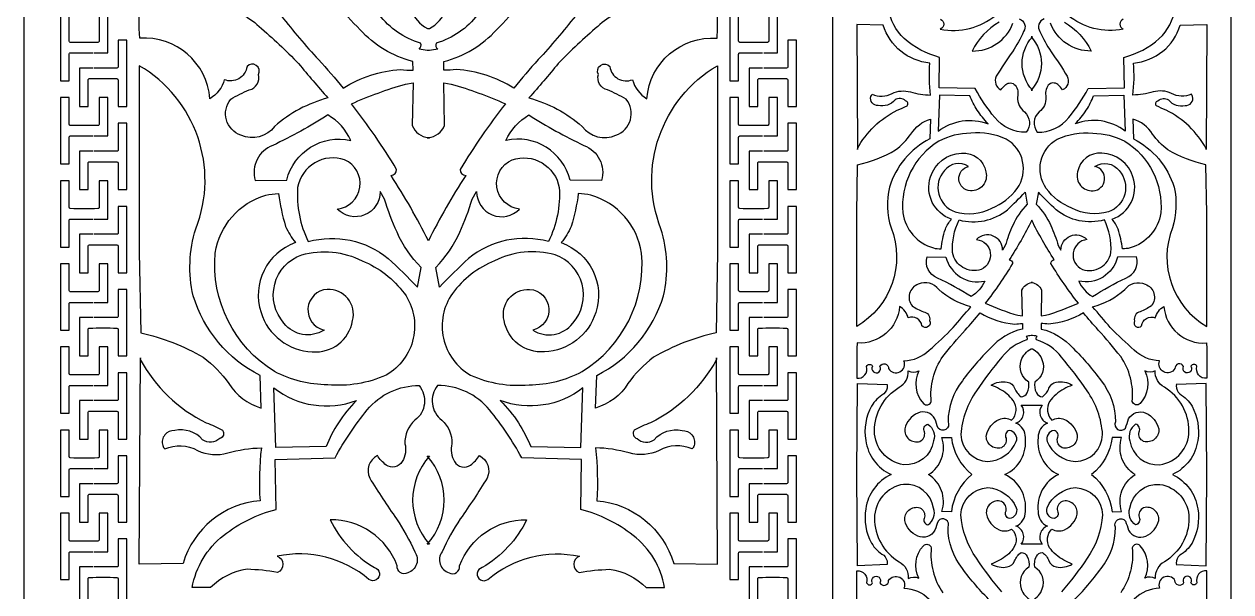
# Model space of a CAD drawing. Header units: millimetres. Extents: x -5533 to 2523, y -1540 to 455.
# Drawn here: x 1523 to 2523, y -959 to -490 of the extents above; entities that cross this region are included whole.
import ezdxf

# ---------------------------------------------------------------- set-up
doc = ezdxf.new("R2010")
doc.units = ezdxf.units.MM
doc.layers.add('Default', color=70, linetype='Continuous')

msp = doc.modelspace()

# ---------------------------------------------------------------- linework, layer by layer
at = {"layer": 'Default'}
msp.add_line((2193, 454), (2193, -1540), dxfattribs=at)
for points in [[(1523, -1540), (1523, 454)], [(2523, 454), (2523, -1540)]]:
    msp.add_lwpolyline(points, dxfattribs=at)
for points in [[(1736.2, -482.8, 0.019638), (1767, -518.9, -0.014049), (1787.3, -542.4, -0.118811), (1834.9, -527, 0.036673), (1845.3, -527.6), (1845.1, -520.3, -0.151886), (1801.5, -494.1, -0.038033), (1762.9, -449.5, -0.166367)], [(1979.8, -482.8, -0.019638), (1949, -518.9, 0.014049), (1928.7, -542.4, 0.118811), (1881.1, -527, -0.036673), (1870.7, -527.6), (1870.9, -520.3, 0.151886), (1914.5, -494.1, 0.038033), (1953.1, -449.5, 0.166367)], [(1843.6, -477.3, 0.197653), (1857.2, -493.1), (1858.8, -493.1, 0.198178), (1872.4, -477.3, 0.355339)], [(2347.7, -485.2, -0.505655), (2351.2, -495.7, -0.040949), (2342, -512.3, 0.018803), (2328.6, -532.7, 0.411997), (2332.4, -543.9, -0.059734), (2336.4, -539.5, -0.402189), (2344.3, -540.1, -0.22738), (2346.2, -549.9, 0.240238), (2351.9, -562.2, -0.402065), (2353.4, -579, -0.228879), (2327.3, -566.8, -0.047904), (2311.2, -542.9), (2281.2, -542.1), (2281.6, -517, -0.120232), (2252.3, -501.4, -0.173593), (2239.3, -476.3, -0.19732)], [(2368.3, -485.2, 0.505655), (2364.8, -495.7, 0.040949), (2374, -512.3, -0.018803), (2387.4, -532.7, -0.411997), (2383.6, -543.9, 0.059734), (2379.6, -539.5, 0.402189), (2371.7, -540.1, 0.22738), (2369.8, -549.9, -0.240238), (2364.1, -562.2, 0.402065), (2362.6, -579, 0.228879), (2388.7, -566.8, 0.047904), (2404.8, -542.9), (2434.8, -542.1), (2434.4, -517, 0.120232), (2463.7, -501.4, 0.173593), (2476.7, -476.3, 0.19732)], [(1581.1, -513.3), (1592.3, -513.3), (1592.3, -481.5), (1585.1, -481.5), (1585.1, -503.5, -0.434186), (1584.1, -504.6, -0.011884), (1561.2, -504.6, -0.409558), (1560.2, -503.5), (1560.2, -481.5), (1553, -481.5), (1553, -536.4), (1560.2, -536.4), (1560.2, -514.4, -0.432592), (1561.2, -513.3), (1580.1, -513.3)], [(1898.8, -481.5, -0.16205), (1864.5, -505.3, 0.38263), (1865.7, -510.2, -0.033869), (1859, -511.3), (1857, -511.3, -0.033865), (1850.3, -510.2, 0.383822), (1851.5, -505.3, -0.16211), (1817.2, -481.5, -0.031609)], [(2136, -513.3), (2147.2, -513.3), (2147.2, -481.5), (2140, -481.5), (2140, -503.5, -0.434186), (2139, -504.6, -0.011884), (2116.1, -504.6, -0.409558), (2115.1, -503.5), (2115.1, -481.5), (2107.9, -481.5), (2107.9, -536.4), (2115.1, -536.4), (2115.1, -514.4, -0.432593), (2116.1, -513.3), (2135, -513.3)], [(2282.3, -485.4, -0.676388), (2282.2, -493.6, 0.229263), (2328.2, -482)], [(2331, -487.8, 0.149144), (2308.7, -511.8, 0.315721), (2342.4, -488.8, -0.630024)], [(2385, -487.8, -0.149144), (2407.3, -511.8, -0.315721), (2373.6, -488.8, 0.630024)], [(2433.7, -485.4, 0.676388), (2433.8, -493.6, -0.229263), (2387.8, -482)], [(1580.1, -525.9), (1568.8, -525.9), (1568.8, -557.7), (1576, -557.7), (1576, -535.7, -0.434186), (1577, -534.6, -0.011884), (1599.9, -534.6, -0.409558), (1600.9, -535.7), (1600.9, -557.7), (1608.1, -557.7), (1608.1, -502.8), (1600.9, -502.8), (1600.9, -524.8, -0.432593), (1599.9, -525.9), (1581.1, -525.9)], [(2135, -525.9), (2123.7, -525.9), (2123.7, -557.7), (2130.9, -557.7), (2130.9, -535.7, -0.434186), (2131.9, -534.6, -0.011884), (2154.8, -534.6, -0.409558), (2155.8, -535.7), (2155.8, -557.7), (2163, -557.7), (2163, -502.8), (2155.8, -502.8), (2155.8, -524.8, -0.432592), (2154.8, -525.9), (2136, -525.9)], [(1581.1, -582.1), (1592.3, -582.1), (1592.3, -550.3), (1585.1, -550.3), (1585.1, -572.3, -0.434186), (1584.1, -573.4, -0.011884), (1561.2, -573.4, -0.409558), (1560.2, -572.3), (1560.2, -550.3), (1553, -550.3), (1553, -605.2), (1560.2, -605.2), (1560.2, -583.2, -0.432593), (1561.2, -582.1), (1580.1, -582.1)], [(2136, -582.1), (2147.2, -582.1), (2147.2, -550.3), (2140, -550.3), (2140, -572.3, -0.434186), (2139, -573.4, -0.011884), (2116.1, -573.4, -0.409558), (2115.1, -572.3), (2115.1, -550.3), (2107.9, -550.3), (2107.9, -605.2), (2115.1, -605.2), (2115.1, -583.2, -0.432593), (2116.1, -582.1), (2135, -582.1)], [(1580.1, -594.7), (1568.8, -594.7), (1568.8, -626.5), (1576, -626.5), (1576, -604.5, -0.434186), (1577, -603.5, -0.011884), (1599.9, -603.5, -0.409558), (1600.9, -604.5), (1600.9, -626.5), (1608.1, -626.5), (1608.1, -571.6), (1600.9, -571.6), (1600.9, -593.6, -0.432593), (1599.9, -594.7), (1581.1, -594.7)], [(2135, -594.7), (2123.7, -594.7), (2123.7, -626.5), (2130.9, -626.5), (2130.9, -604.5, -0.434186), (2131.9, -603.5, -0.011884), (2154.8, -603.5, -0.409558), (2155.8, -604.5), (2155.8, -626.5), (2163, -626.5), (2163, -571.6), (2155.8, -571.6), (2155.8, -593.6, -0.432592), (2154.8, -594.7), (2136, -594.7)], [(1581.1, -651), (1592.3, -651), (1592.3, -619.1), (1585.1, -619.1), (1585.1, -641.1, -0.434186), (1584.1, -642.2, -0.011884), (1561.2, -642.2, -0.409558), (1560.2, -641.1), (1560.2, -619.1), (1553, -619.1), (1553, -674), (1560.2, -674), (1560.2, -652, -0.432593), (1561.2, -651), (1580.1, -651)], [(2136, -651), (2147.2, -651), (2147.2, -619.1), (2140, -619.1), (2140, -641.1, -0.434186), (2139, -642.2, -0.011884), (2116.1, -642.2, -0.409558), (2115.1, -641.1), (2115.1, -619.1), (2107.9, -619.1), (2107.9, -674), (2115.1, -674), (2115.1, -652, -0.432592), (2116.1, -651), (2135, -651)], [(1580.1, -663.5), (1568.8, -663.5), (1568.8, -695.3), (1576, -695.3), (1576, -673.3, -0.434186), (1577, -672.3, -0.011884), (1599.9, -672.3, -0.409558), (1600.9, -673.3), (1600.9, -695.3), (1608.1, -695.3), (1608.1, -640.4), (1600.9, -640.4), (1600.9, -662.4, -0.432592), (1599.9, -663.5), (1581.1, -663.5)], [(2135, -663.5), (2123.7, -663.5), (2123.7, -695.3), (2130.9, -695.3), (2130.9, -673.3, -0.434186), (2131.9, -672.3, -0.011884), (2154.8, -672.3, -0.409558), (2155.8, -673.3), (2155.8, -695.3), (2163, -695.3), (2163, -640.4), (2155.8, -640.4), (2155.8, -662.4, -0.432592), (2154.8, -663.5), (2136, -663.5)], [(1581.1, -719.8), (1592.3, -719.8), (1592.3, -687.9), (1585.1, -687.9), (1585.1, -709.9, -0.434186), (1584.1, -711, -0.011884), (1561.2, -711, -0.409558), (1560.2, -709.9), (1560.2, -687.9), (1553, -687.9), (1553, -742.8), (1560.2, -742.8), (1560.2, -720.8, -0.432593), (1561.2, -719.8), (1580.1, -719.8)], [(2136, -719.8), (2147.2, -719.8), (2147.2, -687.9), (2140, -687.9), (2140, -709.9, -0.434186), (2139, -711, -0.011884), (2116.1, -711, -0.409558), (2115.1, -709.9), (2115.1, -687.9), (2107.9, -687.9), (2107.9, -742.8), (2115.1, -742.8), (2115.1, -720.8, -0.432593), (2116.1, -719.8), (2135, -719.8)], [(1580.1, -732.3), (1568.8, -732.3), (1568.8, -764.1), (1576, -764.1), (1576, -742.2, -0.434186), (1577, -741.1, -0.011884), (1599.9, -741.1, -0.409558), (1600.9, -742.2), (1600.9, -764.1), (1608.1, -764.1), (1608.1, -709.2), (1600.9, -709.2), (1600.9, -731.2, -0.432592), (1599.9, -732.3), (1581.1, -732.3)], [(2135, -732.3), (2123.7, -732.3), (2123.7, -764.1), (2130.9, -764.1), (2130.9, -742.2, -0.434186), (2131.9, -741.1, -0.011884), (2154.8, -741.1, -0.409558), (2155.8, -742.2), (2155.8, -764.1), (2163, -764.1), (2163, -709.2), (2155.8, -709.2), (2155.8, -731.2, -0.432593), (2154.8, -732.3), (2136, -732.3)], [(1581.1, -788.6), (1592.3, -788.6), (1592.3, -756.7), (1585.1, -756.7), (1585.1, -778.7, -0.434186), (1584.1, -779.8, -0.011884), (1561.2, -779.8, -0.409558), (1560.2, -778.7), (1560.2, -756.7), (1553, -756.7), (1553, -811.6), (1560.2, -811.6), (1560.2, -789.7, -0.432592), (1561.2, -788.6), (1580.1, -788.6)], [(2136, -788.6), (2147.2, -788.6), (2147.2, -756.7), (2140, -756.7), (2140, -778.7, -0.434186), (2139, -779.8, -0.011884), (2116.1, -779.8, -0.409558), (2115.1, -778.7), (2115.1, -756.7), (2107.9, -756.7), (2107.9, -811.6), (2115.1, -811.6), (2115.1, -789.7, -0.432593), (2116.1, -788.6), (2135, -788.6)], [(1580.1, -801.1), (1568.8, -801.1), (1568.8, -833), (1576, -833), (1576, -811, -0.434186), (1577, -809.9, -0.011884), (1599.9, -809.9, -0.409558), (1600.9, -811), (1600.9, -833), (1608.1, -833), (1608.1, -778.1), (1600.9, -778.1), (1600.9, -800, -0.432592), (1599.9, -801.1), (1581.1, -801.1)], [(2135, -801.1), (2123.7, -801.1), (2123.7, -833), (2130.9, -833), (2130.9, -811, -0.434186), (2131.9, -809.9, -0.011884), (2154.8, -809.9, -0.409558), (2155.8, -811), (2155.8, -833), (2163, -833), (2163, -778.1), (2155.8, -778.1), (2155.8, -800, -0.432592), (2154.8, -801.1), (2136, -801.1)], [(1581.1, -857.4), (1592.3, -857.4), (1592.3, -825.6), (1585.1, -825.6), (1585.1, -847.5, -0.434186), (1584.1, -848.6, -0.011884), (1561.2, -848.6, -0.409558), (1560.2, -847.5), (1560.2, -825.6), (1553, -825.6), (1553, -880.4), (1560.2, -880.4), (1560.2, -858.5, -0.432593), (1561.2, -857.4), (1580.1, -857.4)], [(2136, -857.4), (2147.2, -857.4), (2147.2, -825.6), (2140, -825.6), (2140, -847.5, -0.434186), (2139, -848.6, -0.011884), (2116.1, -848.6, -0.409558), (2115.1, -847.5), (2115.1, -825.6), (2107.9, -825.6), (2107.9, -880.4), (2115.1, -880.4), (2115.1, -858.5, -0.432593), (2116.1, -857.4), (2135, -857.4)], [(1580.1, -869.9), (1568.8, -869.9), (1568.8, -901.8), (1576, -901.8), (1576, -879.8, -0.434186), (1577, -878.7, -0.011884), (1599.9, -878.7, -0.409558), (1600.9, -879.8), (1600.9, -901.8), (1608.1, -901.8), (1608.1, -846.9), (1600.9, -846.9), (1600.9, -868.9, -0.432593), (1599.9, -869.9), (1581.1, -869.9)], [(2135, -869.9), (2123.7, -869.9), (2123.7, -901.8), (2130.9, -901.8), (2130.9, -879.8, -0.434186), (2131.9, -878.7, -0.011884), (2154.8, -878.7, -0.409558), (2155.8, -879.8), (2155.8, -901.8), (2163, -901.8), (2163, -846.9), (2155.8, -846.9), (2155.8, -868.9, -0.432592), (2154.8, -869.9), (2136, -869.9)], [(2323.8, -967.1, -0.038033), (2300.5, -940.1, -0.166367), (2288.6, -906, 0.905567), (2280.4, -900.9, 0.021564), (2277.8, -908.4, -0.389391), (2263.5, -913.3, -0.237479), (2252.8, -900.4, -0.54185), (2265.3, -889.9, -0.352597), (2269.1, -897.7, 0.50021), (2271.9, -904), (2271.9, -904, 0.340859), (2276.7, -890.3, 0.393447), (2251.8, -870.5, 0.372207), (2227.7, -898.5, 0.262761), (2248.1, -934.6, -0.301147), (2255.6, -948.3, -0.247603), (2264.4, -948.2, -0.311199), (2268.2, -921.3, -0.591028), (2274.7, -923, 0.176114), (2284.3, -960.2, 0.019638)], [(2333.3, -959.5, -0.031609), (2312.2, -931.7, -0.138891), (2299.3, -895.6, -0.394268), (2321.7, -873.2, -0.281202), (2345.2, -889.8, -0.471326), (2339.5, -898.8, -0.501347), (2336.7, -892.5, 0.35182), (2332.8, -884.6, 0.545646), (2320.4, -895.2, 0.237515), (2331, -908.1, 0.242467), (2341.3, -907.5, -0.378039), (2342.6, -923.7, -0.118842), (2331.3, -933.2, -0.057651), (2324.5, -936.4, 0.19229), (2337.7, -938.8, 0.274466), (2343.8, -933.9, -0.152592), (2349.1, -926.9, -0.30154), (2354.2, -930.1, -0.162669), (2355.5, -939, 0.356842), (2349.3, -956.9, 0.197653), (2357.5, -966.5)], [(2358.5, -966.5, 0.198178), (2366.7, -956.9, 0.355339), (2360.5, -939, -0.162563), (2361.8, -930.1, -0.300639), (2366.9, -926.9, -0.15292), (2372.2, -933.9, 0.273514), (2378.3, -938.8, 0.192717), (2391.5, -936.4, -0.057637), (2384.7, -933.2, -0.126091), (2372.8, -922.9, -0.344873), (2374.7, -907.5, 0.242358), (2385, -908.1, 0.237458), (2395.6, -895.2, 0.541858), (2383.2, -884.6, 0.352614), (2379.3, -892.5, -0.500081), (2376.5, -898.8, -0.472385), (2370.8, -889.8, -0.280923), (2394.3, -873.2, -0.396058), (2416.7, -895.6, -0.13875), (2403.8, -931.7, -0.031602), (2382.7, -959.5, -0.16205)], [(2392.2, -967.1, 0.038033), (2415.5, -940.1, 0.166367), (2427.4, -906, -0.905567), (2435.6, -900.9, -0.021564), (2438.2, -908.4, 0.389391), (2452.5, -913.3, 0.237479), (2463.2, -900.4, 0.54185), (2450.7, -889.9, 0.352597), (2446.9, -897.7, -0.50021), (2444.1, -904), (2444.1, -904, -0.340859), (2439.3, -890.3, -0.393447), (2464.2, -870.5, -0.372207), (2488.3, -898.5, -0.262761), (2467.9, -934.6, 0.301147), (2460.4, -948.3, 0.247603), (2451.6, -948.2, 0.311199), (2447.8, -921.3, 0.591028), (2441.3, -923, -0.176114), (2431.7, -960.2, -0.019638)], [(1581.1, -926.2), (1592.3, -926.2), (1592.3, -894.4), (1585.1, -894.4), (1585.1, -916.3, -0.434186), (1584.1, -917.4, -0.011884), (1561.2, -917.4, -0.409558), (1560.2, -916.4), (1560.2, -894.4), (1553, -894.4), (1553, -949.3), (1560.2, -949.3), (1560.2, -927.3, -0.432593), (1561.2, -926.2), (1580.1, -926.2)], [(2136, -926.2), (2147.2, -926.2), (2147.2, -894.4), (2140, -894.4), (2140, -916.3, -0.434186), (2139, -917.4, -0.011884), (2116.1, -917.4, -0.409558), (2115.1, -916.4), (2115.1, -894.4), (2107.9, -894.4), (2107.9, -949.3), (2115.1, -949.3), (2115.1, -927.3, -0.432593), (2116.1, -926.2), (2135, -926.2)], [(1580.1, -938.7), (1568.8, -938.7), (1568.8, -970.6), (1576, -970.6), (1576, -948.6, -0.434186), (1577, -947.5, -0.011884), (1599.9, -947.5, -0.409558), (1600.9, -948.6), (1600.9, -970.6), (1608.1, -970.6), (1608.1, -915.7), (1600.9, -915.7), (1600.9, -937.7, -0.432592), (1599.9, -938.7), (1581.1, -938.7)], [(2135, -938.7), (2123.7, -938.7), (2123.7, -970.6), (2130.9, -970.6), (2130.9, -948.6, -0.434186), (2131.9, -947.5, -0.011884), (2154.8, -947.5, -0.409558), (2155.8, -948.6), (2155.8, -970.6), (2163, -970.6), (2163, -915.7), (2155.8, -915.7), (2155.8, -937.7, -0.432592), (2154.8, -938.7), (2136, -938.7)]]:
    msp.add_lwpolyline(points, format="xyb", dxfattribs=at)
for points in [[(1618.4, -452.8, -0.538616), (1631.9, -469.1, 0.650037), (1640, -469.2, -1.801988), (1650.1, -469.1, 0.841184), (1661.9, -466.1, -0.918274), (1683, -476.7, -0.187155), (1717.7, -491.4, -0.021155), (1750.4, -522.1, 0.007786), (1774.7, -550.6, 0.117954), (1730.6, -574.2, -0.350847), (1702.6, -581.4, -0.524978), (1694.2, -551.7, -0.042459), (1709.6, -543.9, 0.432303), (1717.1, -531.2, 0.918961), (1707.7, -524.7, -0.484728), (1688.9, -535.5, -0.193215), (1677, -551.2, 0.412203), (1618.8, -501.2), (1618.4, -493.5)], [(2097.6, -452.8, 0.538616), (2084.1, -469.1, -0.650037), (2076, -469.2, 1.801988), (2065.9, -469.1, -0.841184), (2054.1, -466.1, 0.918274), (2033, -476.7, 0.187155), (1998.3, -491.4, 0.021155), (1965.6, -522.1, -0.007786), (1941.3, -550.6, -0.117954), (1985.4, -574.2, 0.350847), (2013.4, -581.4, 0.524978), (2021.8, -551.7, 0.042459), (2006.4, -543.9, -0.432303), (1998.9, -531.2, -0.918961), (2008.3, -524.7, 0.484728), (2027.1, -535.5, 0.193215), (2039, -551.2, -0.412203), (2097.2, -501.2), (2097.6, -493.5)], [(2213.5, -592.6, -0.155203), (2246.6, -560.7, 0.050392), (2254.7, -557, 0.554888), (2253.4, -552.9, 0.363139), (2244.7, -552.3, -0.272745), (2230.8, -556.9, -0.518007), (2224.7, -549.4, -0.108329), (2225.7, -547.6, 0.241422), (2242.2, -546.8, -0.172389), (2257.4, -545.6, 0.067752), (2274.2, -548.2, -0.048001), (2273.6, -521.7, -0.30904), (2235, -490.3), (2213, -489.9), (2213.6, -593.2)], [(2502.5, -592.6, 0.155203), (2469.4, -560.7, -0.050392), (2461.3, -557, -0.554888), (2462.6, -552.9, -0.363139), (2471.3, -552.3, 0.272745), (2485.2, -556.9, 0.518007), (2491.3, -549.4, 0.108329), (2490.3, -547.6, -0.241422), (2473.8, -546.8, 0.172389), (2458.6, -545.6, -0.067752), (2441.8, -548.2, 0.048001), (2442.4, -521.7, 0.30904), (2481, -490.3), (2503, -489.9), (2502.4, -593.2)], [(2358.5, -544.1, -0.382906), (2358.5, -500), (2357.5, -500, -0.382906), (2357.5, -544.1)], [(1618.4, -678.3), (1619.6, -745, -0.078004), (1671.4, -765.3, -0.079133), (1692.6, -786.9, 0.182836), (1719.4, -807.3), (1718.5, -780.4, -0.202742), (1663.1, -714.4, -0.134136), (1665.3, -658.9, 0.369985), (1618.4, -523.9)], [(2097.6, -678.3), (2096.4, -745, 0.078004), (2044.6, -765.3, 0.079133), (2023.4, -786.9, -0.182836), (1996.6, -807.3), (1997.5, -780.4, 0.202742), (2052.9, -714.4, 0.134136), (2050.7, -658.9, -0.369985), (2097.6, -523.9)], [(1858, -583.6, 0.275108), (1871.4, -573.4), (1870.7, -538.2), (1877, -539.1, -0.03528), (1921.8, -555.5, 0.030693), (1884.3, -609.8, 0.41193), (1888.9, -614.8, 0.0287), (1858, -668.8, 0.028684), (1827.1, -614.8, 0.411715), (1831.7, -609.8, 0.030676), (1794.2, -555.5, -0.035243), (1839, -539.1), (1845.3, -538.2), (1844.6, -573.4, 0.275219)], [(2312.8, -560.7, -0.048865), (2306.7, -548.8), (2281.6, -548.4), (2280.5, -578.2, -0.262181), (2321.9, -572, -0.052773)], [(2403.2, -560.7, 0.048865), (2409.3, -548.8), (2434.4, -548.4), (2435.5, -578.2, 0.262181), (2394.1, -572, 0.052773)], [(1714.5, -618.9), (1740.6, -618.7, -0.409785), (1793.7, -585.8, 0.153817), (1774.8, -564.7, -0.030062), (1729.1, -589.9, 0.393153)], [(2001.5, -618.9), (1975.4, -618.7, 0.409785), (1922.3, -585.8, -0.153817), (1941.2, -564.7, 0.030062), (1986.9, -589.9, -0.393153)], [(2213, -646.2), (2213.7, -605.9, 0.078004), (2245.1, -593.6, 0.079133), (2257.9, -580.5, -0.182836), (2274.1, -568.1), (2273.6, -584.5, 0.202742), (2240.1, -624.4, 0.134136), (2241.4, -658, -0.369985), (2213, -739.7)], [(2503, -646.2), (2502.3, -605.9, -0.078004), (2470.9, -593.6, -0.079133), (2458.1, -580.5, 0.182836), (2441.9, -568.1), (2442.4, -584.5, -0.202742), (2475.9, -624.4, -0.134136), (2474.6, -658, 0.369985), (2503, -739.7)], [(2282.8, -675.6, -0.043399), (2286.4, -659.2, -0.065933), (2291.4, -651, -0.408861), (2274.1, -616, -0.31888), (2299.8, -596.3, -0.389765), (2320, -611.9, -0.508476), (2307.2, -627.5, -0.869015), (2305.6, -607.3, 0.393064), (2285.6, -610.7, 0.531521), (2294.4, -644.9, 0.186518), (2324.8, -641.9, 0.137745), (2346, -625.5, 0.441542), (2336.9, -584.7, 0.131585), (2307.5, -579.8, 0.120812), (2280.9, -586.4, 0.283749), (2251.1, -645.8, 0.291717), (2276.5, -674.8, 0.041116)], [(2433.2, -675.6, 0.043399), (2429.6, -659.2, 0.065933), (2424.6, -651, 0.408861), (2441.9, -616, 0.31888), (2416.2, -596.3, 0.389765), (2396, -611.9, 0.508476), (2408.8, -627.5, 0.869015), (2410.4, -607.3, -0.393064), (2430.4, -610.7, -0.531521), (2421.6, -644.9, -0.186518), (2391.2, -641.9, -0.137745), (2370, -625.5, -0.441542), (2379.1, -584.7, -0.131585), (2408.5, -579.8, -0.120812), (2435.1, -586.4, -0.283749), (2464.9, -645.8, -0.291717), (2439.5, -674.8, -0.041116)], [(1858, -583.7), (1857.1, -583.7, 0.012987)], [(1858, -583.6, 0.012988), (1858.9, -583.7)], [(1818, -628.1, -0.679665), (1782.5, -642.6, 0.768937), (1788.6, -601.8, 0.460169), (1749.6, -624.8, 0.131859), (1758.5, -669.5, -0.242782), (1824.7, -683.5, -0.019558), (1848.9, -707.3), (1851.9, -690.9, -0.090995), (1832, -661.8, -0.031513), (1821.7, -634.3)], [(1898, -628.1, 0.679665), (1933.5, -642.6, -0.768937), (1927.4, -601.8, -0.460169), (1966.4, -624.8, -0.131859), (1957.5, -669.5, 0.242782), (1891.3, -683.5, 0.019558), (1867.1, -707.3), (1864.1, -690.9, 0.090995), (1884, -661.8, 0.031513), (1894.3, -634.3)], [(1733.8, -629.7, 0.043399), (1739.7, -656.9, 0.065933), (1747.9, -670.4, 0.408861), (1719.3, -728.2, 0.31888), (1761.8, -760.7, 0.389765), (1795.2, -734.9, 0.508476), (1774.1, -709.1, 0.869015), (1771.5, -742.7, -0.393064), (1738.3, -737, -0.531521), (1753, -680.5, -0.186518), (1803.1, -685.4, -0.137745), (1838.1, -712.5, -0.441542), (1823.1, -780, -0.131585), (1774.6, -788, -0.120812), (1730.5, -777.1, -0.283749), (1681.3, -679, -0.291717), (1723.3, -631.1, -0.041116)], [(1982.2, -629.7, -0.043399), (1976.3, -656.9, -0.065933), (1968.1, -670.4, -0.408861), (1996.7, -728.2, -0.31888), (1954.2, -760.7, -0.389765), (1920.8, -734.9, -0.508476), (1941.9, -709.1, -0.869015), (1944.5, -742.7, 0.393064), (1977.7, -737, 0.531521), (1963, -680.5, 0.186518), (1912.9, -685.4, 0.137745), (1877.9, -712.5, 0.441542), (1892.9, -780, 0.131585), (1941.4, -788, 0.120812), (1985.5, -777.1, 0.283749), (2034.7, -679, 0.291717), (1992.7, -631.1, 0.041116)], [(2333.8, -676.6, 0.679665), (2312.3, -667.8, -0.768937), (2316, -692.5, -0.460169), (2292.4, -678.6, -0.131859), (2297.8, -651.6, 0.242782), (2337.8, -643.1, 0.019558), (2352.5, -628.7), (2354.3, -638.6, 0.090995), (2342.2, -656.2, 0.031513), (2336, -672.8)], [(2382.2, -676.6, -0.679665), (2403.7, -667.8, 0.768937), (2400, -692.5, 0.460169), (2423.6, -678.6, 0.131859), (2418.2, -651.6, -0.242782), (2378.2, -643.1, -0.019558), (2363.5, -628.7), (2361.7, -638.6, -0.090995), (2373.8, -656.2, -0.031513), (2380, -672.8)], [(2358, -703.5, -0.275108), (2366.1, -709.7), (2365.7, -731), (2369.5, -730.5, 0.03528), (2396.6, -720.5, -0.030693), (2373.9, -687.7, -0.41193), (2376.7, -684.6, -0.0287), (2358, -651.9, -0.028684), (2339.3, -684.6, -0.411715), (2342.1, -687.7, -0.030676), (2319.4, -720.5, 0.035243), (2346.5, -730.5), (2350.3, -731), (2349.9, -709.7, -0.275219)], [(2271.2, -682.1), (2286.9, -682.3, 0.409785), (2319.1, -702.2, -0.153817), (2307.7, -715, 0.030062), (2280, -699.7, -0.393153)], [(2444.8, -682.1), (2429.1, -682.3, -0.409785), (2396.9, -702.2, 0.153817), (2408.3, -715, -0.030062), (2436, -699.7, 0.393153)], [(2213, -782.7, 0.538616), (2221.1, -772.8, -0.650037), (2226.1, -772.7, 1.801988), (2232.2, -772.8, -0.841184), (2239.3, -774.7, 0.918274), (2252.1, -768.2, 0.187155), (2273.1, -759.3, 0.021155), (2292.9, -740.7, -0.007786), (2307.6, -723.5, -0.117954), (2280.9, -709.2, 0.350847), (2264, -704.8, 0.524978), (2258.9, -722.8, 0.042459), (2268.2, -727.6, -0.431973), (2273.3, -734.8, -0.919101), (2267, -739.2, 0.484728), (2255.7, -732.7, 0.193215), (2248.5, -723.2, -0.412203), (2213.2, -753.4), (2213, -758.1)], [(2358, -703.5), (2357.5, -703.5, -0.012987)], [(2358, -703.5, -0.012988), (2358.5, -703.5)], [(2503, -782.7, -0.538616), (2494.9, -772.8, 0.650037), (2489.9, -772.7, -1.801988), (2483.8, -772.8, 0.841184), (2476.7, -774.7, -0.918274), (2463.9, -768.2, -0.187155), (2442.9, -759.3, -0.021155), (2423.1, -740.7, 0.007786), (2408.4, -723.5, 0.117954), (2435.1, -709.2, -0.350847), (2452, -704.8, -0.524978), (2457.1, -722.8, -0.042459), (2447.8, -727.6, 0.432303), (2443.2, -735.2, 0.918961), (2449, -739.2, -0.484728), (2460.3, -732.7, -0.193215), (2467.5, -723.2, 0.412203), (2502.8, -753.4), (2503, -758.1)], [(2271.9, -820.7, -0.340859), (2276.7, -834.5, -0.393447), (2251.8, -854.2, -0.372207), (2227.7, -826.3, -0.262761), (2248.1, -790.1, 0.301147), (2255.6, -776.4, 0.247603), (2264.4, -776.6, 0.311199), (2268.2, -803.5, 0.591028), (2274.7, -801.8, -0.176114), (2284.3, -764.6, -0.019638), (2302.9, -742.7, 0.014049), (2315.2, -728.5, 0.118811), (2344, -737.8, -0.036673), (2350.3, -737.4), (2350.2, -741.9, 0.151886), (2323.8, -757.7, 0.038033), (2300.5, -784.7, 0.166367), (2288.6, -818.7, -0.905567), (2280.4, -823.9, -0.021564), (2277.8, -816.3, 0.389391), (2263.5, -811.5, 0.237479), (2252.8, -824.4, 0.54185), (2265.3, -834.9, 0.352597), (2269.1, -827.1, -0.50021), (2271.9, -820.7)], [(2444.1, -820.7, 0.340859), (2439.3, -834.5, 0.393447), (2464.2, -854.2, 0.372207), (2488.3, -826.3, 0.262761), (2467.9, -790.1, -0.301147), (2460.4, -776.4, -0.247603), (2451.6, -776.6, -0.311199), (2447.8, -803.5, -0.591028), (2441.3, -801.8, 0.176114), (2431.7, -764.6, 0.019638), (2413.1, -742.7, -0.014049), (2400.8, -728.5, -0.118811), (2372, -737.8, 0.036673), (2365.7, -737.4), (2365.8, -741.9, -0.151886), (2392.2, -757.7, -0.038033), (2415.5, -784.7, -0.166367), (2427.4, -818.7, 0.905567), (2435.6, -823.9, 0.021564), (2438.2, -816.3, -0.389391), (2452.5, -811.5, -0.237479), (2463.2, -824.4, -0.54185), (2450.7, -834.9, -0.352597), (2446.9, -827.1, 0.50021), (2444.1, -820.7)], [(2357.4, -747.3, 0.033865), (2353.4, -748, -0.383822), (2354, -750.9, 0.16211), (2333.3, -765.3, 0.031609), (2312.2, -793, 0.138891), (2299.3, -829.2, 0.394268), (2321.7, -851.6, 0.281202), (2345.2, -835, 0.471326), (2339.5, -825.9, 0.501347), (2336.7, -832.3, -0.35182), (2332.8, -840.1, -0.545646), (2320.4, -829.6, -0.237515), (2331, -816.7, -0.242467), (2341.3, -817.3, 0.378039), (2342.6, -801.1, 0.118842), (2331.3, -791.6, 0.057651), (2324.5, -788.4, -0.19229), (2337.7, -785.9, -0.274466), (2343.8, -790.9, 0.152592), (2349.1, -797.9, 0.30154), (2354.2, -794.6, 0.162669), (2355.5, -785.8, -0.356842), (2349.3, -767.9, -0.197653), (2357.5, -758.3), (2358.5, -758.3, -0.198178), (2366.7, -767.9, -0.355339), (2360.5, -785.8, 0.162563), (2361.8, -794.6, 0.300639), (2366.9, -797.9, 0.15292), (2372.2, -790.9, -0.273514), (2378.3, -785.9, -0.192717), (2391.5, -788.4, 0.057637), (2384.7, -791.6, 0.126091), (2372.8, -801.9, 0.344873), (2374.7, -817.3, -0.242358), (2385, -816.7, -0.237458), (2395.6, -829.6, -0.541858), (2383.2, -840.1, -0.352614), (2379.3, -832.3, 0.500081), (2376.5, -825.9, 0.472385), (2370.8, -835, 0.280923), (2394.3, -851.6, 0.396058), (2416.7, -829.2, 0.13875), (2403.8, -793, 0.031602), (2382.7, -765.3, 0.16205), (2362, -750.9, -0.38263), (2362.6, -748, 0.085219)], [(1619.2, -767, 0.155203), (1673.9, -819.6, -0.050392), (1687.4, -825.7, -0.554888), (1685.1, -832.5, -0.363139), (1670.9, -833.5, 0.272745), (1647.8, -825.9, 0.518007), (1637.8, -838.3, 0.108329), (1639.5, -841.2, -0.241422), (1666.7, -842.5, 0.172389), (1691.7, -844.5, -0.067752), (1719.6, -840.3, 0.048001), (1718.5, -884, 0.30904), (1654.7, -935.9), (1618.4, -936.5), (1619.3, -765.8)], [(2096.8, -767, -0.155203), (2042.1, -819.6, 0.050392), (2028.6, -825.7, 0.554888), (2030.9, -832.5, 0.363139), (2045.1, -833.5, -0.272745), (2068.2, -825.9, -0.518007), (2078.2, -838.3, -0.108329), (2076.5, -841.2, 0.241422), (2049.3, -842.5, -0.172389), (2024.3, -844.5, 0.067752), (1996.4, -840.3, -0.048001), (1997.5, -884, -0.30904), (2061.3, -935.9), (2097.6, -936.5), (2096.7, -765.8)], [(1808.7, -949.1, 0.229099), (1732.8, -929.9, -0.677232), (1733, -943.4, 0.03748), (1707.8, -940.8, 0.162986), (1677.5, -955.9), (1662.3, -955.9, -0.188128), (1688.3, -912.8, -0.105747), (1731.8, -891.2), (1731.1, -849.8), (1780.7, -848.4, -0.04788), (1807.3, -808.9, -0.228725), (1850.4, -788.7, -0.421977), (1846.9, -817.4, 0.226868), (1838.5, -836.8, -0.203461), (1836.4, -851.6, -0.428628), (1823, -854.5, -0.073015), (1815.7, -846.7, 0.412372), (1809.4, -865.3, 0.018791), (1831.6, -899, -0.041008), (1846.7, -926.3, -0.509547), (1840.9, -943.7, -0.629787), (1832.2, -937.8, 0.315301), (1776.6, -899.7, 0.148852), (1813.4, -939.4, -1.218717), (1808.7, -949.1)], [(1907.3, -949.1, -0.229099), (1983.2, -929.9, 0.677232), (1983, -943.4, -0.03748), (2008.2, -940.8, -0.162986), (2038.5, -955.9), (2053.7, -955.9, 0.188128), (2027.7, -912.8, 0.105747), (1984.2, -891.2), (1984.9, -849.8), (1935.3, -848.4, 0.04788), (1908.7, -808.9, 0.228725), (1865.6, -788.7, 0.421977), (1869.1, -817.4, -0.226868), (1877.5, -836.8, 0.203461), (1879.6, -851.6, 0.428628), (1893, -854.5, 0.073015), (1900.3, -846.7, -0.412372), (1906.6, -865.3, -0.018791), (1884.4, -899, 0.041008), (1869.3, -926.3, 0.509547), (1875.1, -943.7, 0.629787), (1883.8, -937.8, -0.315301), (1939.4, -899.7, -0.148852), (1902.6, -939.4, 1.218717), (1907.3, -949.1)], [(2241.4, -862.4, 0.252503), (2220.4, -890.7, 0.166591), (2225.2, -919.1, 0.127719), (2235.4, -929.2, -0.196625), (2238.3, -935.7, 0.340665), (2238.3, -936.9), (2213.6, -937.9), (2213, -862.4), (2213.6, -786.9), (2238.3, -787.9, 0.340946), (2238.3, -789, -0.195975), (2235.4, -795.6, 0.128025), (2225.2, -805.7, 0.166739), (2220.4, -834.1, 0.252097)], [(2474.6, -862.4, -0.252503), (2495.6, -890.7, -0.166591), (2490.8, -919.1, -0.127719), (2480.6, -929.2, 0.196625), (2477.7, -935.7, -0.340665), (2477.7, -936.9), (2502.4, -937.9), (2503, -862.4), (2502.4, -786.9), (2477.7, -787.9, -0.340946), (2477.7, -789, 0.195975), (2480.6, -795.6, -0.128025), (2490.8, -805.7, -0.166739), (2495.6, -834.1, -0.252097)], [(1783.4, -819.6, 0.048865), (1773.2, -839.2), (1731.7, -840), (1730, -790.6, 0.262181), (1798.4, -801, 0.052773)], [(1932.6, -819.6, -0.048865), (1942.8, -839.2), (1984.3, -840), (1986, -790.6, -0.262181), (1917.6, -801, -0.052773)], [(2335.8, -862.4, 0.325979), (2352.7, -831.8, 0.3127), (2344.9, -819.8, 0.515563), (2349.3, -804.8), (2366.7, -804.8, 0.515032), (2371.1, -819.8, 0.313917), (2363.3, -831.8, 0.325325), (2380.2, -862.4, 0.325979), (2363.3, -893, 0.3127), (2371.1, -905, 0.515563), (2366.7, -920), (2349.3, -920, 0.515032), (2344.9, -905, 0.313917), (2352.7, -893, 0.325325)], [(2272.4, -862.4, 0.349146), (2283.5, -831.8), (2291.4, -831.7, 0.195835), (2308.4, -862.4, 0.196146), (2291.4, -893.1), (2283.5, -893, 0.348302)], [(2443.6, -862.4, -0.349146), (2432.5, -831.8), (2424.6, -831.7, -0.195835), (2407.6, -862.4, -0.196146), (2424.6, -893.1), (2432.5, -893, -0.348302)], [(1858.9, -847.1, 0.382906), (1858.9, -920), (1857.1, -920, 0.382906), (1857.1, -847.1)], [(2213, -942.1, -0.538616), (2221.1, -952, 0.650037), (2226.1, -952, -1.801988), (2232.2, -951.9, 0.841184), (2239.3, -950.1, -0.918274), (2252.1, -956.5, -0.187155), (2273.1, -965.4, -0.021155), (2292.9, -984, 0.007786), (2307.6, -1001.3, 0.117954), (2280.9, -1015.5, -0.350847), (2264, -1019.9, -0.524978), (2258.9, -1002, -0.042459), (2268.2, -997.2, 0.432303), (2272.8, -989.5, 0.918961), (2267, -985.6, -0.484728), (2255.7, -992.1, -0.193215), (2248.5, -1001.6, 0.412203), (2213.2, -971.4), (2213, -966.7)], [(2503, -942.1, 0.538616), (2494.9, -952, -0.650037), (2489.9, -952, 1.801988), (2483.8, -951.9, -0.841184), (2476.7, -950.1, 0.918274), (2463.9, -956.5, 0.187155), (2442.9, -965.4, 0.021155), (2423.1, -984, -0.007786), (2408.4, -1001.3, -0.117954), (2435.1, -1015.5, 0.350847), (2452, -1019.9, 0.524978), (2457.1, -1002, 0.042459), (2447.8, -997.2, -0.432303), (2443.2, -989.5, -0.918961), (2449, -985.6, 0.484728), (2460.3, -992.1, 0.193215), (2467.5, -1001.6, -0.412203), (2502.8, -971.4), (2503, -966.7)]]:
    msp.add_lwpolyline(points, format="xyb", close=True, dxfattribs=at)

doc.saveas('drawing.dxf')
